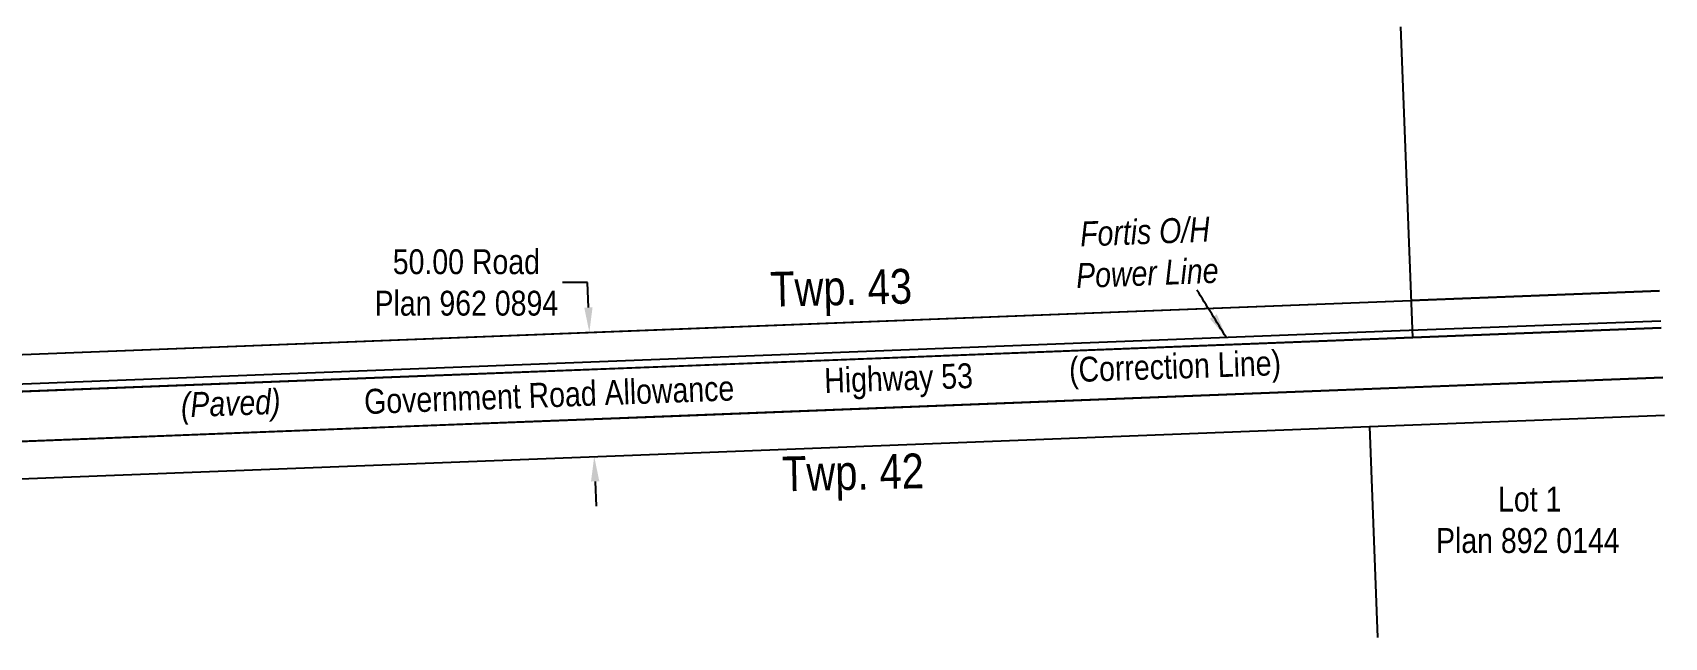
# Model space of a CAD drawing. Extents: x 683901 to 697439, y 5834844 to 5859401.
# Drawn here: x 688280 to 688937, y 5838980 to 5839223 of the extents above; entities that cross this region are included whole.
import ezdxf
from ezdxf.enums import TextEntityAlignment as Align

# ---------------------------------------------------------------- set-up
doc = ezdxf.new("R2010")
doc.units = 0
doc.header["$LTSCALE"] = 5
doc.header["$PDSIZE"] = 0.5
doc.linetypes.add('foc-QUARTERLINE', pattern=[33, 25, -3, 2, -3])
doc.layers.get('Defpoints').update_dxf_attribs({"color": 9})
for name, color, linetype in [('AS-POWER', 104, 'foc-POWER'), ('AS-POWER-T', 104, 'Continuous'), ('AS-TELEPHONE', 224, 'foc-TEL'), ('D-TXT', 6, 'Continuous'), ('L-QSEC', 8, 'foc-QUARTERLINE'), ('L-ROAD-T', 7, 'Continuous'), ('L-SEC', 7, 'Continuous'), ('L-TITLEDB', 4, 'Continuous'), ('L-TITLEDB-T', 4, 'Continuous')]:
    doc.layers.add(name, color=color, linetype=linetype)
doc.layers.add('T-TEXT', color=48, linetype='Continuous', lineweight=18)
doc.styles.add('175L', font='ARIALN.TTF', dxfattribs={"height": 20})
doc.styles.add('80CG', font='ARIALN.TTF', dxfattribs={"height": 10})
doc.styles.add('80L', font='ARIALN.TTF', dxfattribs={"height": 10})
doc.styles.add('80LS', font='ARIALNI.TTF', dxfattribs={"height": 10})
doc.styles.add('foc-LtypeFont', font='ARIALN.TTF', dxfattribs={"height": 7.35})
doc.linetypes.add('foc-POWER', pattern='A,6,-1,["P",foc-LtypeFont,S=0.2,R=0,X=-0.625,Y=-0.75],-1.24,4', length=12.24)
doc.linetypes.add('foc-TEL', pattern='A,2,-1,["T",foc-LtypeFont,S=0.2,R=0,X=-0.425,Y=-0.75],-1.24,8', length=12.24)
doc.linetypes.add('foc-TEL-NOLINE', pattern='A,0,-2,["T",foc-LtypeFont,S=0.2,R=0,X=-0.425,Y=-0.75],-10.24', length=12.24)
doc.dimstyles.new('Compass 5 000', dxfattribs={"dimscale": 5, "dimtxt": 9, "dimasz": 2, "dimexe": 0.2, "dimexo": 0.0625, "dimgap": 0.5, "dimtad": 0, "dimtih": 1, "dimtoh": 1, "dimzin": 0, "dimdsep": 46, "dimtxsty": '80CG', "dimcen": 0.1, "dimse1": 1, "dimse2": 1, "dimclrd": 256, "dimclrt": 256, "dimaunit": 1, "dimadec": 4, "dimazin": 0, "dimtfac": 0.06, "dimtofl": 0, "dimtmove": 0, "dimatfit": 1, "dimfxl": 0.2, "dimtolj": 1, "dimtzin": 0, "dimlwd": -1, "dimarcsym": 0})

# ---------------------------------------------------------------- blocks, each defined once
blk = doc.blocks.new('*D1145')
at = {"layer": 'Defpoints', "color": 0, "transparency": 16777216}
for p in [(688504.01, 5839102.24), (688456.81, 5839100.4), (688458.76, 5839050.45)]:
    blk.add_point(p, dxfattribs=at)
at = {"layer": 'L-TITLEDB-T', "transparency": 16777216}
for p, q in [((688503.23, 5839122.22), (688493.23, 5839122.22)), ((688503.62, 5839112.23), (688503.23, 5839122.22)), ((688506.35, 5839042.29), (688506.74, 5839032.3))]:
    blk.add_line(p, q, dxfattribs=at)
for points in [[(688505.29, 5839112.29), (688501.96, 5839112.16), (688504.01, 5839102.24)], [(688508.02, 5839042.36), (688504.68, 5839042.23), (688505.96, 5839052.29)]]:
    blk.add_solid(points, dxfattribs=at)
at = {"layer": 'L-TITLEDB-T', "transparency": 16777216, "insert": (688454.51, 5839122.22), "char_height": 10, "attachment_point": 5, "style": '80CG'}
blk.add_mtext('\\A1;50.00 Road\\PPlan 962 0894', dxfattribs=at)

msp = doc.modelspace()

# ---------------------------------------------------------------- linework, layer by layer
at = {"layer": 'AS-POWER', "flags": 128}
msp.add_lwpolyline([(687079.831, 5839046.304), (687124.087, 5839048.004), (687211.314, 5839051.352), (687533.917, 5839051.318), (687540.89, 5839051.587), (687701.124, 5839057.775), (687928.911, 5839066.572), (688041.734, 5839072.607), (688140.542, 5839076.343), (688237.72, 5839080.092), (688830.293, 5839102.957), (688935.17, 5839106.92)], dxfattribs=at)
at = {"layer": 'AS-TELEPHONE', "linetype": 'foc-TEL-NOLINE', "flags": 128}
for points in [[(687079.804, 5839047.305), (688144.673, 5839088.22), (688934.709, 5839118.887)], [(687080.724, 5839012.291), (687474.129, 5839027.423), (688936.05, 5839084.114)]]:
    msp.add_lwpolyline(points, dxfattribs=at)
at = {"layer": 'L-QSEC', "flags": 128}
msp.add_lwpolyline([(688835.369, 5839100.145), (688804.351, 5839904.114)], dxfattribs=at)
at = {"layer": 'L-SEC', "flags": 128}
for points in [[(688935.283, 5839103.993), (688835.369, 5839100.145)], [(688835.369, 5839100.145), (688540.162, 5839088.682), (688431.295, 5839084.453), (688140.018, 5839073.142), (688119.918, 5839072.361), (688027.221, 5839068.762)], [(688140.779, 5839053.112), (688432.084, 5839064.469), (688540.928, 5839068.712), (688836.138, 5839080.221), (688936.05, 5839084.117)]]:
    msp.add_lwpolyline(points, dxfattribs=at)
at = {"layer": 'L-TITLEDB', "flags": 128}
for points in [[(688536.778, 5839103.515), (688834.781, 5839115.045)], [(688934.708, 5839118.903), (688834.781, 5839115.045)], [(688286.205, 5839093.741), (688536.778, 5839103.515)], [(688835.369, 5839100.146), (688935.283, 5839103.994)], [(688144.673, 5839088.22), (688286.205, 5839093.741)], [(688817.982, 5839064.386), (688936.637, 5839068.92)], [(688538.679, 5839053.56), (688817.982, 5839064.386)], [(688817.982, 5839064.386), (688821.178, 5838979.563)], [(688288.6, 5839043.816), (688538.679, 5839053.56)], [(688146.377, 5839038.274), (688288.6, 5839043.816)]]:
    msp.add_lwpolyline(points, dxfattribs=at)

# ---------------------------------------------------------------- texts
at = {"layer": 'AS-POWER-T', "insert": (688698.758, 5839146.643), "char_height": 10, "attachment_point": 1, "rotation": 2.173424, "style": '175L'}
msp.add_mtext_dynamic_manual_height_columns('\\pi2.5534;{\\fArial Narrow|b0|i1|c0|p34;Fortis O/H\\P\\pi0.32626;Power Line}', width=57.1191, gutter_width=50, heights=[0], dxfattribs=at)
at = {"layer": 'D-TXT', "color": 3, "char_height": 14, "attachment_point": 1, "rotation": 1.333026, "style": '80L'}
for s, insert in [('Twp. 43', (688576.651, 5839126.51)), ('Twp. 42', (688581.427, 5839052.245))]:
    msp.add_mtext_dynamic_manual_height_columns(s, width=101.3954, gutter_width=47.5, heights=[0], dxfattribs=dict(at, insert=insert))
at = {"layer": 'L-ROAD-T', "style": '80L'}
for s, p in [('(Correction Line)', (688739.692, 5839088.602)), ('Highway 53', (688628.44, 5839083.843))]:
    msp.add_text(s, height=10, rotation=1.950829, dxfattribs=at).set_placement(p, align=Align.MIDDLE_CENTER)
at = {"layer": 'L-TITLEDB-T', "insert": (688844.254, 5839040.172), "char_height": 10, "attachment_point": 1, "style": '80L'}
msp.add_mtext_dynamic_manual_height_columns('\\pi25.452;Lot 1\\P\\pi0.5002;Plan 892 0144', width=73.44925, gutter_width=50, heights=[0], dxfattribs=at)

# ---------------------------------------------------------------- leaders
at = {"layer": 'AS-POWER-T', "path_type": 1}
msp.add_leader([(688760.414, 5839100.093), (688748.492, 5839119.251)], dimstyle='Compass 5 000', override={"dimgap": 0.5, "dimtad": 0}, dxfattribs=at)

# ---------------------------------------------------------------- next in the draw order: texts
at = {"layer": 'L-ROAD-T', "insert": (688487.639, 5839082.103), "char_height": 10, "width": 149.28549, "attachment_point": 2, "rotation": 2.127014, "style": '80L', "bg_fill": 3, "box_fill_scale": 1.1, "bg_fill_color": 256, "bg_fill_transparency": 0}
msp.add_mtext('Government Road Allowance', dxfattribs=at)

# ---------------------------------------------------------------- next in the draw order: linework, layer by layer
at = {"layer": 'L-TITLEDB', "flags": 128}
for points in [[(688027.212, 5839068.794), (688835.369, 5839100.146)], [(688936.05, 5839084.117), (688140.779, 5839053.117)]]:
    msp.add_lwpolyline(points, dxfattribs=at)

# ---------------------------------------------------------------- next in the draw order: dimensions: what is measured, and where the dimension line sits
at = {"layer": 'L-TITLEDB-T'}
dim = msp.add_linear_dim(base=(688504.012, 5839102.237), p1=(688458.763, 5839050.446), p2=(688456.815, 5839100.396), angle=92.233781, text='50.00 Road\\PPlan 962 0894', dimstyle='Compass 5 000', dxfattribs=at)
dim.commit()
dim.dimension.update_dxf_attribs({"geometry": '*D1145', "text_midpoint": (688454.508, 5839122.222), "dimtype": 161})

# ---------------------------------------------------------------- next in the draw order: texts
at = {"layer": 'T-TEXT', "insert": (688359.472, 5839078.743), "char_height": 10, "width": 39.54748, "attachment_point": 2, "rotation": 2.127014, "style": '80LS', "bg_fill": 3, "box_fill_scale": 1.1, "bg_fill_color": 256, "bg_fill_transparency": 0}
msp.add_mtext('(Paved)', dxfattribs=at)

doc.saveas('drawing.dxf')
